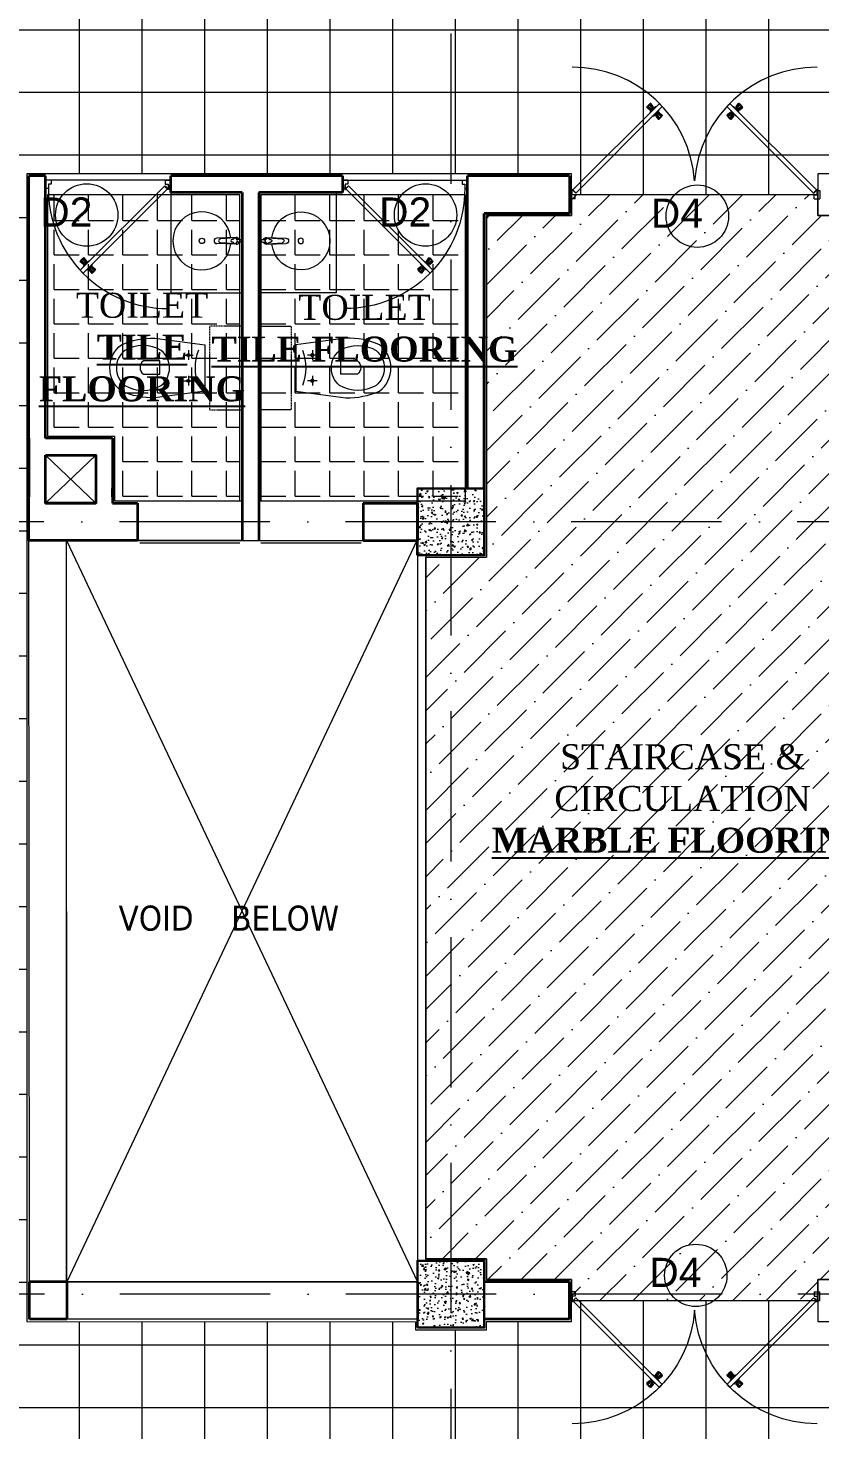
# Model space of a CAD drawing. Header units: inches. Extents: x 10755 to 33653, y -10992 to 10708.
# Drawn here: x 29349.1 to 29538.8, y -760.6 to -424.8 of the extents above; entities that cross this region are included whole.
import ezdxf

# ---------------------------------------------------------------- set-up
doc = ezdxf.new("R2010")
doc.units = ezdxf.units.IN
doc.header["$MEASUREMENT"] = 0
doc.linetypes.add('ACAD_ISO10W100', pattern=[18, 12, -3, 0, -3])
doc.linetypes.add('SA-WC-P$0$HIDDEN', pattern=[2.25, 1.5, -0.75])
for name, color, linetype, lineweight in [('centerline', 9, 'ACAD_ISO10W100', 5), ('col', 1, 'Continuous', 30), ('DIMINSION', 5, 'Continuous', 15), ('door', 15, 'Continuous', 18), ('hatch 2', 8, 'Continuous', 13), ('hatch room', 33, 'Continuous', 9), ('hatch- rcc', 252, 'Continuous', 5), ('hatch1', 9, 'Continuous', 5), ('L1 furnitures', 252, 'Continuous', 9), ('PLASTER', 50, 'Continuous', 9), ('PUERTAS', 7, 'Continuous', 0), ('railing', 33, 'Continuous', 15), ('sill line', 21, 'Continuous', 20), ('title text 1', 113, 'Continuous', 25), ('wall', 1, 'Continuous', 35)]:
    doc.layers.add(name, color=color, linetype=linetype, lineweight=lineweight)
doc.layers.add('text 100', color=4, linetype='Continuous')
doc.layers.get('DIMINSION').off()
doc.styles.add('Prajwal', font='stylu.ttf', dxfattribs={"height": 9})
doc.styles.get("Standard").update_dxf_attribs({"font": 'arial.ttf'})

# ---------------------------------------------------------------- blocks, each defined once
blk = doc.blocks.new('EWEWRTT')
at = {"layer": 'centerline', "ltscale": 3}
for p, q in [((176494.85, -3623.75), (176494.85, -4988.85)), ((176830.19, -4119.4), (176184.84, -4119.4)), ((176830.31, -4304.4), (176184.95, -4304.4))]:
    blk.add_line(p, q, dxfattribs=at)
blk = doc.blocks.new('ETERWEWE')
at = {"layer": 'hatch- rcc', "linetype": 'Continuous', "ltscale": 30}
h = blk.add_hatch(dxfattribs=at)
h.set_pattern_fill('AR-CONC', color=256, scale=0.5, style=0)
h.set_pattern_definition([(50, (0, 0), (3.586300913, -0.313760675), [0.375, -4.125]), (355, (0, 0), (-0.69375667, 3.76096067), [0.3, -3.3]), (100.4514445, (0.299, -0.026), (2.89254423, 3.447199955), [0.31870096, -3.50571056]), (46.1842, (0, 1), (5.33620665, -0.8275964), [0.5625, -6.1875]), (96.6356355, (0.4447, 0.931), (4.67330973, 4.870593), [0.47805171, -5.2585688]), (351.184164, (0, 1), (4.67330973, 4.870593), [0.45, -4.95]), (21, (0.5, 0.75), (2.98453526, -2.013094453), [0.375, -4.125]), (326, (0.5, 0.75), (1.21657666, 3.625750225), [0.3, -3.3]), (71.4514447, (0.7487, 0.5822), (4.20111188, 1.612655764), [0.31870095, -3.50571056]), (37.5, (0, 0), (0.060799277, 1.664469269), [0, -3.26, 0, -3.35, 0, -3.3125]), (7.5, (0, 0), (1.315347687, 1.97205856), [0, -1.91, 0, -3.185, 0, -1.2625]), (327.5, (-1.115, 0), (2.669112181, -0.112774359), [0, -1.25, 0, -3.9, 0, -5.175]), (317.5, (-1.615, 0), (2.915930847, 0.50052491), [0, -1.625, 0, -2.59, 0, -3.675])])
h.paths.add_polyline_path([(159423.23, -3794.58), (159439.23, -3794.58), (159439.23, -3778.58), (159423.23, -3778.58)])
at = {"layer": 'col', "linetype": 'Continuous', "ltscale": 30}
blk.add_lwpolyline([(159423.23, -3794.58), (159423.23, -3778.58), (159439.23, -3778.58), (159439.23, -3794.58), (159423.23, -3794.58)], dxfattribs=at)
blk = doc.blocks.new('wewerrr')
at = {"layer": 'DIMINSION', "linetype": 'Continuous'}
for p in [(17063.62, -332.81), (17063.62, -332.81), (17063.62, -517.81), (17063.62, -517.81)]:
    blk.add_blockref('ETERWEWE', p, dxfattribs=at)
blk = doc.blocks.new('AEYRRR')
at = {"layer": 'door', "color": 2}
for p, q in [((190590.62, 10549.99), (190611.32, 10570.69)), ((190612.02, 10569.98), (190611.32, 10570.69)), ((190627.5, 10569.98), (190628.2, 10570.69)), ((190648.9, 10549.99), (190628.2, 10570.69)), ((190612.02, 10569.98), (190591.28, 10549.24)), ((190608.56, 10570.15), (190608.54, 10570.16)), ((190611.49, 10567.22), (190611.5, 10567.21)), ((190627.5, 10569.98), (190648.25, 10549.24)), ((190628.04, 10567.22), (190628.03, 10567.21)), ((190630.97, 10570.15), (190630.98, 10570.16)), ((190589.76, 10549.88), (190589.76, 10547.83)), ((190590.38, 10549.88), (190589.76, 10549.88)), ((190591.13, 10547.83), (190589.76, 10547.83)), ((190590.38, 10549.13), (190590.38, 10549.92)), ((190590.45, 10549.13), (190590.38, 10549.13)), ((190590.45, 10549.13), (190590.45, 10549.89)), ((190590.45, 10548.86), (190590.45, 10549.13)), ((190591.13, 10548.86), (190590.45, 10548.86)), ((190591.11, 10549.4), (190590.57, 10549.94)), ((190591.16, 10549.45), (190590.6, 10550.01)), ((190591.16, 10549.45), (190591.11, 10549.4)), ((190591.28, 10549.24), (190591.11, 10549.4)), ((190591.13, 10547.83), (190591.13, 10548.86)), ((190648.25, 10549.24), (190648.42, 10549.4)), ((190648.37, 10549.45), (190648.93, 10550.01)), ((190648.37, 10549.45), (190648.42, 10549.4)), ((190648.4, 10547.83), (190648.4, 10548.86)), ((190648.4, 10548.86), (190649.08, 10548.86)), ((190648.4, 10547.83), (190649.76, 10547.83)), ((190648.42, 10549.4), (190648.96, 10549.94)), ((190649.08, 10549.13), (190649.08, 10549.89)), ((190649.08, 10548.86), (190649.08, 10549.13)), ((190649.08, 10549.13), (190649.15, 10549.13)), ((190649.15, 10549.13), (190649.15, 10549.92)), ((190649.15, 10549.88), (190649.76, 10549.88)), ((190649.76, 10549.88), (190649.76, 10547.83))]:
    blk.add_line(p, q, dxfattribs=at)
at = {"layer": 'door', "color": 8}
for p, q in [((190608.67, 10570.29), (190608.8, 10570.42)), ((190608.81, 10570.4), (190608.8, 10570.42)), ((190609.55, 10569.64), (190608.85, 10570.39)), ((190609.67, 10569.76), (190609, 10570.53)), ((190609.77, 10569.86), (190609.12, 10570.66)), ((190609.81, 10569.91), (190609.18, 10570.7)), ((190629.71, 10569.91), (190630.35, 10570.7)), ((190629.76, 10569.86), (190630.41, 10570.66)), ((190629.85, 10569.76), (190630.53, 10570.53)), ((190629.97, 10569.64), (190630.68, 10570.39)), ((190630.71, 10570.4), (190630.73, 10570.42)), ((190630.86, 10570.29), (190630.73, 10570.42)), ((190609.05, 10569.15), (190608.26, 10569.78)), ((190609.1, 10569.19), (190608.3, 10569.84)), ((190609.2, 10569.29), (190608.43, 10569.96)), ((190608.67, 10570.29), (190608.54, 10570.16)), ((190609.32, 10569.4), (190608.57, 10570.11)), ((190609.16, 10568.62), (190609.44, 10569.06)), ((190609.38, 10569.17), (190609.28, 10569.26)), ((190609.4, 10569.19), (190609.3, 10569.28)), ((190609.34, 10568.8), (190609.51, 10569.12)), ((190609.44, 10569.23), (190609.35, 10569.33)), ((190609.51, 10569.3), (190609.41, 10569.39)), ((190609.53, 10568.99), (190609.58, 10569.19)), ((190609.66, 10569.45), (190609.57, 10569.55)), ((190609.73, 10569.52), (190609.63, 10569.61)), ((190609.69, 10569.15), (190609.65, 10569.27)), ((190609.77, 10569.56), (190609.68, 10569.66)), ((190609.81, 10569.27), (190609.69, 10569.31)), ((190609.79, 10569.58), (190609.7, 10569.68)), ((190609.97, 10569.43), (190609.77, 10569.38)), ((190610.16, 10569.62), (190609.84, 10569.45)), ((190610.34, 10569.8), (190609.9, 10569.52)), ((190609.96, 10567.82), (190610.39, 10568.1)), ((190610.14, 10568), (190610.46, 10568.17)), ((190610.33, 10568.19), (190610.53, 10568.24)), ((190610.48, 10568.35), (190610.61, 10568.32)), ((190610.48, 10567.71), (190611.12, 10566.92)), ((190610.51, 10568.04), (190610.6, 10567.94)), ((190610.53, 10568.06), (190610.62, 10567.96)), ((190610.53, 10567.76), (190611.18, 10566.96)), ((190610.57, 10568.1), (190610.67, 10568.01)), ((190610.61, 10568.48), (190610.64, 10568.35)), ((190610.62, 10567.86), (190611.3, 10567.09)), ((190610.64, 10568.17), (190610.73, 10568.08)), ((190610.77, 10568.63), (190610.72, 10568.43)), ((190610.74, 10567.98), (190611.45, 10567.23)), ((190610.96, 10568.82), (190610.79, 10568.5)), ((190610.79, 10568.32), (190610.89, 10568.23)), ((190611.14, 10569), (190610.86, 10568.57)), ((190610.86, 10568.39), (190610.95, 10568.29)), ((190610.9, 10568.43), (190611, 10568.34)), ((190610.92, 10568.45), (190611.02, 10568.36)), ((190610.98, 10568.21), (190611.73, 10567.51)), ((190611.1, 10568.34), (190611.87, 10567.66)), ((190611.2, 10568.43), (190612, 10567.78)), ((190611.25, 10568.48), (190612.04, 10567.84)), ((190611.63, 10567.33), (190611.5, 10567.21)), ((190611.63, 10567.33), (190611.75, 10567.46)), ((190611.74, 10567.47), (190611.75, 10567.46)), ((190628.28, 10568.48), (190627.49, 10567.84)), ((190628.33, 10568.43), (190627.53, 10567.78)), ((190628.43, 10568.34), (190627.65, 10567.66)), ((190627.79, 10567.47), (190627.77, 10567.46)), ((190627.9, 10567.33), (190627.77, 10567.46)), ((190628.55, 10568.21), (190627.8, 10567.51)), ((190627.9, 10567.33), (190628.03, 10567.21)), ((190628.78, 10567.98), (190628.08, 10567.23)), ((190628.9, 10567.86), (190628.22, 10567.09)), ((190629, 10567.76), (190628.35, 10566.96)), ((190628.39, 10569), (190628.67, 10568.57)), ((190629.04, 10567.71), (190628.41, 10566.92)), ((190628.61, 10568.45), (190628.51, 10568.36)), ((190628.63, 10568.43), (190628.53, 10568.34)), ((190628.57, 10568.82), (190628.73, 10568.5)), ((190628.67, 10568.39), (190628.57, 10568.29)), ((190628.74, 10568.32), (190628.64, 10568.23)), ((190628.76, 10568.63), (190628.81, 10568.43)), ((190628.89, 10568.17), (190628.79, 10568.08)), ((190628.96, 10568.1), (190628.86, 10568.01)), ((190628.91, 10568.48), (190628.88, 10568.35)), ((190629, 10568.06), (190628.91, 10567.96)), ((190629.04, 10568.35), (190628.92, 10568.32)), ((190629.02, 10568.04), (190628.93, 10567.94)), ((190629.2, 10568.19), (190629, 10568.24)), ((190629.39, 10568), (190629.07, 10568.17)), ((190629.57, 10567.82), (190629.13, 10568.1)), ((190629.19, 10569.8), (190629.62, 10569.52)), ((190629.37, 10569.62), (190629.69, 10569.45)), ((190629.56, 10569.43), (190629.76, 10569.38)), ((190629.71, 10569.27), (190629.84, 10569.31)), ((190629.73, 10569.58), (190629.83, 10569.68)), ((190629.76, 10569.56), (190629.85, 10569.66)), ((190629.8, 10569.52), (190629.89, 10569.61)), ((190629.84, 10569.15), (190629.87, 10569.27)), ((190629.87, 10569.45), (190629.96, 10569.55)), ((190630, 10568.99), (190629.95, 10569.19)), ((190630.02, 10569.3), (190630.11, 10569.39)), ((190630.19, 10568.8), (190630.02, 10569.12)), ((190630.09, 10569.23), (190630.18, 10569.33)), ((190630.37, 10568.62), (190630.09, 10569.06)), ((190630.13, 10569.19), (190630.22, 10569.28)), ((190630.15, 10569.17), (190630.25, 10569.26)), ((190630.21, 10569.4), (190630.96, 10570.11)), ((190630.33, 10569.29), (190631.1, 10569.96)), ((190630.42, 10569.19), (190631.23, 10569.84)), ((190630.48, 10569.15), (190631.27, 10569.78)), ((190630.86, 10570.29), (190630.98, 10570.16))]:
    blk.add_line(p, q, dxfattribs=at)
at = {"layer": 'door', "color": 1}
for p, q in [((190609.06, 10570.65), (190608.69, 10570.27)), ((190609.14, 10570.68), (190608.71, 10570.25)), ((190609.09, 10570.63), (190609.06, 10570.65)), ((190609.8, 10569.98), (190609.24, 10570.67)), ((190629.72, 10569.98), (190630.29, 10570.67)), ((190630.39, 10570.68), (190630.82, 10570.25)), ((190630.44, 10570.63), (190630.46, 10570.65)), ((190630.46, 10570.65), (190630.84, 10570.27)), ((190608.28, 10569.82), (190608.71, 10570.25)), ((190608.98, 10569.16), (190608.29, 10569.72)), ((190608.31, 10569.9), (190608.69, 10570.27)), ((190608.33, 10569.87), (190608.31, 10569.9)), ((190609.07, 10569.16), (190609.44, 10569.52)), ((190609.09, 10568.56), (190609.35, 10568.96)), ((190609.09, 10568.46), (190609.09, 10568.46)), ((190609.17, 10569.25), (190609.17, 10569.25)), ((190609.27, 10569.25), (190609.49, 10569.47)), ((190609.37, 10569.16), (190609.27, 10569.26)), ((190609.35, 10568.96), (190609.35, 10568.96)), ((190609.36, 10569.15), (190609.59, 10569.37)), ((190609.36, 10569.06), (190609.36, 10569.05)), ((190609.8, 10569.89), (190609.44, 10569.52)), ((190609.71, 10569.69), (190609.49, 10569.47)), ((190609.81, 10569.6), (190609.59, 10569.37)), ((190609.8, 10569.59), (190609.7, 10569.69)), ((190609.71, 10569.79), (190609.71, 10569.79)), ((190609.8, 10567.76), (190609.8, 10567.75)), ((190609.9, 10569.6), (190609.91, 10569.6)), ((190609.9, 10567.75), (190610.3, 10568.01)), ((190610.4, 10569.87), (190610, 10569.61)), ((190610, 10569.61), (190610, 10569.61)), ((190610.3, 10568.01), (190610.3, 10568.02)), ((190610.4, 10568.02), (190610.39, 10568.02)), ((190610.49, 10568.02), (190610.71, 10568.25)), ((190610.5, 10569.87), (190610.5, 10569.87)), ((190610.5, 10567.73), (190610.86, 10568.1)), ((190610.5, 10568.03), (190610.59, 10567.94)), ((190610.5, 10567.64), (190611.06, 10566.95)), ((190610.59, 10567.93), (190610.81, 10568.15)), ((190610.59, 10567.83), (190610.59, 10567.83)), ((190610.94, 10568.47), (190610.71, 10568.25)), ((190611.03, 10568.37), (190610.81, 10568.15)), ((190611.23, 10568.46), (190610.86, 10568.1)), ((190610.93, 10568.46), (190611.02, 10568.37)), ((190610.95, 10568.66), (190610.94, 10568.66)), ((190610.94, 10568.56), (190610.94, 10568.57)), ((190611.21, 10569.06), (190610.95, 10568.66)), ((190611.13, 10568.37), (190611.13, 10568.37)), ((190611.16, 10566.94), (190611.59, 10567.37)), ((190611.2, 10569.16), (190611.21, 10569.16)), ((190611.21, 10566.99), (190611.24, 10566.97)), ((190611.24, 10566.97), (190611.61, 10567.35)), ((190611.32, 10568.46), (190612.01, 10567.9)), ((190612.02, 10567.8), (190611.59, 10567.37)), ((190611.99, 10567.72), (190611.61, 10567.35)), ((190611.97, 10567.75), (190611.99, 10567.72)), ((190627.51, 10567.8), (190627.94, 10567.37)), ((190628.21, 10568.46), (190627.52, 10567.9)), ((190627.56, 10567.75), (190627.54, 10567.72)), ((190627.54, 10567.72), (190627.91, 10567.35)), ((190628.29, 10566.97), (190627.91, 10567.35)), ((190628.37, 10566.94), (190627.94, 10567.37)), ((190628.32, 10566.99), (190628.29, 10566.97)), ((190628.3, 10568.46), (190628.66, 10568.1)), ((190628.32, 10569.16), (190628.32, 10569.16)), ((190628.32, 10569.06), (190628.58, 10568.66)), ((190628.4, 10568.37), (190628.4, 10568.37)), ((190629.03, 10567.64), (190628.47, 10566.95)), ((190628.6, 10568.46), (190628.5, 10568.37)), ((190628.5, 10568.37), (190628.72, 10568.15)), ((190628.58, 10568.66), (190628.58, 10568.66)), ((190628.58, 10568.56), (190628.59, 10568.57)), ((190628.59, 10568.47), (190628.81, 10568.25)), ((190629.03, 10567.73), (190628.66, 10568.1)), ((190628.94, 10567.93), (190628.72, 10568.15)), ((190629.04, 10568.02), (190628.81, 10568.25)), ((190629.03, 10568.03), (190628.93, 10567.94)), ((190628.93, 10567.83), (190628.94, 10567.83)), ((190629.02, 10569.87), (190629.03, 10569.87)), ((190629.13, 10569.87), (190629.52, 10569.61)), ((190629.13, 10568.02), (190629.13, 10568.02)), ((190629.23, 10568.01), (190629.23, 10568.02)), ((190629.63, 10567.75), (190629.23, 10568.01)), ((190629.52, 10569.61), (190629.53, 10569.61)), ((190629.63, 10569.6), (190629.62, 10569.6)), ((190629.72, 10569.6), (190629.94, 10569.37)), ((190629.73, 10567.76), (190629.72, 10567.75)), ((190629.73, 10569.89), (190630.09, 10569.52)), ((190629.73, 10569.59), (190629.82, 10569.69)), ((190629.82, 10569.79), (190629.82, 10569.79)), ((190629.82, 10569.69), (190630.04, 10569.47)), ((190630.17, 10569.15), (190629.94, 10569.37)), ((190630.26, 10569.25), (190630.04, 10569.47)), ((190630.45, 10569.16), (190630.09, 10569.52)), ((190630.16, 10569.16), (190630.25, 10569.26)), ((190630.17, 10569.06), (190630.17, 10569.05)), ((190630.18, 10568.96), (190630.17, 10568.96)), ((190630.44, 10568.56), (190630.18, 10568.96)), ((190630.36, 10569.25), (190630.36, 10569.25)), ((190630.43, 10568.46), (190630.44, 10568.46)), ((190630.55, 10569.16), (190631.24, 10569.72)), ((190631.25, 10569.82), (190630.82, 10570.25)), ((190631.22, 10569.9), (190630.84, 10570.27)), ((190631.19, 10569.87), (190631.22, 10569.9))]:
    blk.add_line(p, q, dxfattribs=at)
at = {"layer": 'door', "color": 2}
for centre, radius in [((190590.46, 10550.02), 0.133), ((190590.46, 10550.02), 0.0643), ((190649.06, 10550.02), 0.133), ((190649.06, 10550.02), 0.0643)]:
    blk.add_circle(centre, radius, dxfattribs=at)
at = {"layer": 'door', "color": 8}
for centre, start, end in [((190590.46, 10550.02), 4.2752, 90.0333), ((190649.06, 10550.02), 89.9667, 175.7248)]:
    blk.add_arc(centre, 29.38, start, end, dxfattribs=at)
at = {"layer": 'door', "color": 1}
for centre, start, end in [((190609.19, 10570.63), 38.9236, 135), ((190630.34, 10570.63), 45, 141.0764), ((190609.02, 10569.21), 231.0764, 315), ((190609.14, 10568.51), 135, 225), ((190609.22, 10569.3), 225, 315), ((190609.41, 10569.1), 135, 219.7428), ((190609.31, 10569.01), 315, 39.7428), ((190609.66, 10569.74), 315, 45), ((190609.75, 10569.94), 315, 38.9236), ((190609.85, 10567.8), 225, 315), ((190609.86, 10569.55), 50.2572, 135), ((190609.95, 10569.65), 230.2572, 315), ((190610.35, 10567.97), 50.2572, 135), ((190610.45, 10569.82), 45, 135), ((190610.44, 10568.07), 230.2572, 315), ((190610.55, 10567.69), 135, 218.9236), ((190610.64, 10567.88), 135, 225), ((190610.99, 10568.61), 135, 219.7428), ((190610.89, 10568.52), 315, 39.7428), ((190611.08, 10568.32), 45, 135), ((190611.16, 10569.11), 315, 45), ((190611.27, 10568.41), 51.0764, 135), ((190611.97, 10567.85), 315, 51.0764), ((190627.56, 10567.85), 128.9236, 225), ((190628.25, 10568.41), 45, 128.9236), ((190628.36, 10569.11), 135, 225), ((190628.45, 10568.32), 45, 135), ((190628.64, 10568.52), 140.2572, 225), ((190628.53, 10568.61), 320.2572, 45), ((190628.89, 10567.88), 315, 45), ((190629.08, 10569.82), 45, 135), ((190628.98, 10567.69), 321.0764, 45), ((190629.09, 10568.07), 225, 309.7428), ((190629.18, 10567.97), 45, 129.7428), ((190629.58, 10569.65), 225, 309.7428), ((190629.67, 10569.55), 45, 129.7428), ((190629.68, 10567.8), 225, 315), ((190629.78, 10569.94), 141.0764, 225), ((190629.87, 10569.74), 135, 225), ((190630.22, 10569.01), 140.2572, 225), ((190630.12, 10569.1), 320.2572, 45), ((190630.31, 10569.3), 225, 315), ((190630.39, 10568.51), 315, 45), ((190630.5, 10569.21), 225, 308.9236), ((190611.11, 10566.99), 218.9236, 315), ((190628.42, 10566.99), 225, 321.0764)]:
    blk.add_arc(centre, 0.0684, start, end, dxfattribs=at)
blk = doc.blocks.new('SA-WC-P')
for p, q in [((132.4, 53.1), (132.4, 117.4)), ((164.5, 85.3), (100.3, 85.3)), ((164.5, -85.2), (100.3, -85.2)), ((132.4, -117.4), (132.4, -53.1))]:
    blk.add_line(p, q)
at = {"linetype": 'SA-WC-P$0$HIDDEN', "ltscale": 0.1}
blk.add_lwpolyline([(-224, 277.7), (-224, -277.8), (-8, -277.8), (-8, 277.7)], close=True, dxfattribs=at)
blk.add_lwpolyline([(579.3, 153.6, -0.241084), (654.9, 0, -0.241953), (578.8, -154, -0.112908), (355.2, -198), (22.4, -154), (22.4, 154), (355.2, 198, -0.112605), (578.3, 154.2)], format="xyb")
for points in [[(556.3, -115.8, 0.234777), (610.9, 0, 0.234777), (556.3, 115.8, 0.279946), (313.5, 115.8, 0.234777), (258.9, 0, 0.234777), (313.5, -115.8, 0.279946)], [(432.4, 41), (322.4, 41), (322.4, -47), (432.4, -47, 0.5)]]:
    blk.add_lwpolyline(points, format="xyb", close=True)
for centre in [(132.4, 85.3), (132.4, -85.2)]:
    blk.add_circle(centre, 10.1)
for centre, radius, start, end in [((-236, -0.1), 324.4, 338.80398, 21.22145), ((576, 149.2), 5.5, 53.30244, 66.05626)]:
    blk.add_arc(centre, radius, start, end)
blk = doc.blocks.new('roundsinkwithtap')
for p, q in [((-25, 245), (-20, 102)), ((-22, 233), (-15, 130)), ((-10, 275), (-10, 252)), ((0, 285), (0, 285)), ((10, 275), (10, 252)), ((22, 233), (15, 130)), ((25, 245), (20, 102))]:
    blk.add_line(p, q)
for points in [[(-22, 233, -0.314496), (-9, 215, 0.366665)], [(22, 233, 0.314496), (9, 215, -0.366665)]]:
    blk.add_lwpolyline(points, format="xyb")
blk.add_circle((0, -8), 20)
for centre, radius, start, end in [((0, 245), 25, 113.5782, 180), ((0, 233), 21.6, 0, 180), ((0, 275), 10, 90, 180), ((0, 215), 9.29, 180, 0), ((0, 275), 10, 0, 90), ((0, 245), 25, 0, 66.4218), ((0, -8), 215, 96.3158, 83.6842), ((0, 131), 15, 185.6551, 354.3449), ((0, 102), 20, 180, 0)]:
    blk.add_arc(centre, radius, start, end)
blk = doc.blocks.new('2ft6in')
at = {"layer": 'PUERTAS', "color": 2}
for p, q in [((0.84, 2.1), (21.02, 22.28)), ((21.71, 21.6), (1.47, 1.37)), ((18.33, 21.76), (18.31, 21.77)), ((21.71, 21.6), (21.02, 22.28)), ((21.18, 18.9), (21.2, 18.89)), ((0, 2), (0, 0)), ((0.6, 2), (0, 2)), ((1.33, 0), (0, 0)), ((0.6, 1.26), (0.6, 2.04)), ((0.67, 1.26), (0.6, 1.26)), ((0.67, 1.26), (0.67, 2.01)), ((0.67, 1), (0.67, 1.26)), ((1.33, 1), (0.67, 1)), ((1.31, 1.53), (0.79, 2.06)), ((1.36, 1.58), (0.81, 2.12)), ((1.36, 1.58), (1.31, 1.53)), ((1.47, 1.37), (1.31, 1.53)), ((1.33, 0), (1.33, 1)), ((28.67, 0), (28.67, 1)), ((28.67, 1), (29.33, 1)), ((28.67, 0), (30, 0)), ((29.33, 1), (29.33, 2)), ((29.33, 2), (30, 2)), ((30, 0), (30, 2))]:
    blk.add_line(p, q, dxfattribs=at)
at = {"layer": 'PUERTAS', "color": 8}
for p, q in [((18.81, 20.78), (18.04, 21.4)), ((18.86, 20.83), (18.08, 21.46)), ((18.95, 20.92), (18.2, 21.58)), ((18.44, 21.9), (18.31, 21.77)), ((19.07, 21.03), (18.34, 21.72)), ((18.44, 21.9), (18.56, 22.02)), ((18.58, 22.01), (18.56, 22.02)), ((19.3, 21.26), (18.61, 22)), ((19.42, 21.38), (18.75, 22.14)), ((19.51, 21.48), (18.88, 22.26)), ((18.91, 20.27), (19.19, 20.69)), ((19.55, 21.53), (18.93, 22.3)), ((19.13, 20.8), (19.03, 20.9)), ((19.15, 20.82), (19.05, 20.92)), ((19.09, 20.44), (19.25, 20.76)), ((19.19, 20.87), (19.1, 20.96)), ((19.25, 20.93), (19.16, 21.02)), ((19.28, 20.63), (19.32, 20.83)), ((19.4, 21.08), (19.31, 21.17)), ((19.47, 21.15), (19.38, 21.24)), ((19.43, 20.78), (19.4, 20.9)), ((19.51, 21.19), (19.42, 21.28)), ((19.55, 20.91), (19.43, 20.94)), ((19.53, 21.21), (19.44, 21.3)), ((19.7, 21.06), (19.51, 21.01)), ((19.89, 21.24), (19.58, 21.08)), ((20.07, 21.42), (19.64, 21.15)), ((20.48, 20.28), (20.44, 20.08)), ((20.67, 20.47), (20.51, 20.15)), ((20.85, 20.64), (20.57, 20.22)), ((19.69, 19.49), (20.12, 19.76)), ((19.87, 19.67), (20.18, 19.83)), ((20.06, 19.85), (20.25, 19.9)), ((20.21, 20), (20.33, 19.97)), ((20.21, 19.38), (20.83, 18.61)), ((20.23, 19.7), (20.32, 19.61)), ((20.25, 19.72), (20.34, 19.63)), ((20.25, 19.43), (20.88, 18.65)), ((20.29, 19.76), (20.38, 19.67)), ((20.33, 20.13), (20.36, 20.01)), ((20.34, 19.53), (21, 18.77)), ((20.36, 19.83), (20.45, 19.74)), ((20.46, 19.64), (21.14, 18.91)), ((20.5, 19.98), (20.6, 19.89)), ((20.57, 20.04), (20.66, 19.95)), ((20.61, 20.09), (20.7, 19.99)), ((20.63, 20.11), (20.72, 20.01)), ((20.69, 19.87), (21.42, 19.19)), ((20.81, 19.99), (21.56, 19.33)), ((20.9, 20.08), (21.68, 19.45)), ((20.95, 20.13), (21.72, 19.51)), ((21.32, 19.01), (21.2, 18.89)), ((21.32, 19.01), (21.44, 19.14)), ((21.43, 19.15), (21.44, 19.14)), ((0, 0), (30, 0))]:
    blk.add_line(p, q, dxfattribs=at)
at = {"layer": 'PUERTAS', "color": 1}
for p, q in [((18.06, 21.44), (18.48, 21.86)), ((18.74, 20.79), (18.06, 21.34)), ((18.08, 21.51), (18.45, 21.88)), ((18.11, 21.49), (18.08, 21.51)), ((18.82, 22.25), (18.45, 21.88)), ((18.9, 22.28), (18.48, 21.86)), ((18.84, 22.23), (18.82, 22.25)), ((18.83, 20.8), (19.18, 21.15)), ((18.84, 20.21), (19.1, 20.6)), ((18.92, 20.89), (18.93, 20.88)), ((19.54, 21.59), (18.99, 22.27)), ((19.02, 20.88), (19.24, 21.1)), ((19.12, 20.8), (19.03, 20.89)), ((19.1, 20.7), (19.11, 20.69)), ((19.1, 20.6), (19.1, 20.6)), ((19.11, 20.79), (19.33, 21.01)), ((19.54, 21.5), (19.18, 21.15)), ((19.45, 21.31), (19.24, 21.1)), ((19.55, 21.22), (19.33, 21.01)), ((19.45, 21.41), (19.45, 21.41)), ((19.54, 21.22), (19.45, 21.31)), ((19.64, 21.23), (19.64, 21.23)), ((19.74, 21.24), (19.73, 21.23)), ((20.12, 21.49), (19.74, 21.24)), ((20.22, 21.48), (20.22, 21.49)), ((20.66, 20.31), (20.65, 20.31)), ((20.65, 20.21), (20.65, 20.22)), ((20.91, 20.7), (20.66, 20.31)), ((20.91, 20.8), (20.91, 20.79)), ((18.85, 20.11), (18.84, 20.12)), ((19.53, 19.43), (19.54, 19.42)), ((19.64, 19.42), (20.02, 19.67)), ((20.02, 19.67), (20.03, 19.68)), ((20.12, 19.68), (20.12, 19.68)), ((20.21, 19.69), (20.43, 19.9)), ((20.22, 19.41), (20.57, 19.76)), ((20.22, 19.69), (20.31, 19.6)), ((20.22, 19.32), (20.76, 18.64)), ((20.31, 19.6), (20.52, 19.81)), ((20.31, 19.5), (20.31, 19.5)), ((20.65, 20.12), (20.43, 19.9)), ((20.74, 20.03), (20.52, 19.81)), ((20.93, 20.11), (20.57, 19.76)), ((20.64, 20.11), (20.73, 20.02)), ((20.84, 20.02), (20.83, 20.03)), ((20.86, 18.63), (21.28, 19.05)), ((20.91, 18.68), (20.94, 18.66)), ((20.94, 18.66), (21.31, 19.03)), ((21.02, 20.12), (21.7, 19.57)), ((21.7, 19.47), (21.28, 19.05)), ((21.67, 19.4), (21.31, 19.03)), ((21.65, 19.42), (21.67, 19.4))]:
    blk.add_line(p, q, dxfattribs=at)
at = {"layer": 'PUERTAS', "color": 2}
for radius in [0.129, 0.0627]:
    blk.add_circle((0.68, 2.14), radius, dxfattribs=at)
at = {"layer": 'PUERTAS', "color": 8}
blk.add_arc((0.68, 2.14), 28.65, 359.7285, 90.0333, dxfattribs=at)
at = {"layer": 'PUERTAS', "color": 1}
for centre, start, end in [((18.78, 20.84), 231.0764, 315), ((18.89, 20.16), 135, 225), ((18.94, 22.23), 38.9236, 135), ((18.97, 20.93), 225, 315), ((19.16, 20.74), 135, 219.7428), ((19.06, 20.65), 315, 39.7428), ((19.4, 21.36), 315, 45), ((19.49, 21.55), 315, 38.9236), ((19.6, 21.18), 50.2572, 135), ((19.68, 21.28), 230.2572, 315), ((20.17, 21.44), 45, 135), ((20.7, 20.26), 135, 219.7428), ((20.6, 20.17), 315, 39.7428), ((20.87, 20.75), 315, 45), ((19.59, 19.47), 225, 315), ((20.07, 19.63), 50.2572, 135), ((20.16, 19.73), 230.2572, 315), ((20.27, 19.36), 135, 218.9236), ((20.35, 19.55), 135, 225), ((20.78, 19.98), 45, 135), ((20.82, 18.68), 218.9236, 315), ((20.98, 20.07), 51.0764, 135), ((21.65, 19.52), 315, 51.0764)]:
    blk.add_arc(centre, 0.0667, start, end, dxfattribs=at)
blk = doc.blocks.new('*U2416')
at = {"color": 3}
blk.add_blockref('2ft6in', (0, 0), dxfattribs=at)

msp = doc.modelspace()

# ---------------------------------------------------------------- hatches: boundary and pattern name
at = {"layer": 'hatch room'}
h = msp.add_hatch(dxfattribs=at)
h.set_pattern_fill('ANSI37', color=256, scale=120, angle=45, style=0)
h.set_pattern_definition([(90, (12291.465, -12125.23), (-15, 3e-15), []), (180, (12291.465, -12125.23), (-3e-15, -15), [])])
h.paths.add_polyline_path([(29479.25, -459.741), (29348.823, -459.741), (29348.823, -734.593), (29441.869, -734.718), (29441.869, -736.593), (29458.869, -736.593), (29458.869, -734.593), (29479.25, -734.593), (29479.25, -724.593), (29458.869, -724.593), (29458.869, -719.593), (29444.369, -719.593), (29444.369, -551.602), (29458.869, -551.595), (29458.869, -469.741), (29479.25, -469.741)], flags=16)
h.paths.add_polyline_path([(29458.869, -551.595), (29444.369, -551.602), (29444.369, -719.593), (29458.869, -719.593), (29458.869, -724.593), (29479.25, -724.593), (29479.25, -729.595), (29538.25, -729.595), (29538.25, -724.597), (29547.144, -724.597), (29547.144, -663.093), (29559.153, -663.093), (29559.145, -546.093), (29587.729, -546.093), (29587.729, -469.741), (29538.25, -469.741), (29538.25, -464.741), (29479.25, -464.741), (29479.25, -469.741), (29458.869, -469.741)], flags=16)
h.paths.add_polyline_path([(29458.869, -318.593), (29441.869, -318.593), (29441.869, -335.593), (29458.869, -335.593)], flags=16)
h.paths.add_polyline_path([(29458.869, -959.593), (29441.869, -959.593), (29441.869, -976.593), (29458.869, -976.593)], flags=16)
h.paths.add_polyline_path([(29458.869, -1151.593), (29441.869, -1151.593), (29441.869, -1168.593), (29458.869, -1168.593)], flags=16)
edge = h.paths.add_edge_path()
edge.add_line((29281.869, -1168.593), (29281.869, -1151.593))
edge.add_line((29281.869, -1151.593), (29274.869, -1151.593))
edge.add_line((29274.869, -1151.593), (29274.869, -995.593))
edge.add_line((29274.869, -995.593), (29293.869, -995.593))
edge.add_line((29293.869, -995.593), (29293.869, -961.593))
edge.add_line((29293.869, -961.593), (29281.869, -961.593))
edge.add_line((29281.869, -961.593), (29281.869, -959.593))
edge.add_line((29281.869, -959.593), (29274.869, -959.593))
edge.add_line((29274.869, -959.593), (29274.869, -736.593))
edge.add_line((29274.869, -736.593), (29281.869, -736.593))
edge.add_line((29281.869, -736.593), (29281.869, -719.593))
edge.add_line((29281.869, -719.593), (29274.869, -719.593))
edge.add_line((29274.869, -719.593), (29274.869, -551.593))
edge.add_line((29274.869, -551.593), (29281.869, -551.593))
edge.add_line((29281.869, -551.593), (29281.869, -534.593))
edge.add_line((29281.869, -534.593), (29274.869, -534.593))
edge.add_line((29274.869, -534.593), (29274.869, -335.593))
edge.add_line((29274.869, -335.593), (29281.869, -335.593))
edge.add_line((29281.869, -335.593), (29281.869, -318.593))
edge.add_line((29281.869, -318.593), (29274.869, -318.593))
edge.add_line((29274.869, -318.593), (29274.869, -185.593))
edge.add_line((29274.869, -185.593), (29281.871, -185.593))
edge.add_line((29281.871, -185.593), (29281.871, -175.593))
edge.add_line((29281.871, -175.593), (29293.869, -175.593))
edge.add_line((29293.869, -175.593), (29293.869, -148.593))
edge.add_line((29293.869, -148.593), (29274.869, -148.593))
edge.add_line((29274.869, -148.593), (29274.869, -118.593))
edge.add_line((29274.869, -118.593), (29446.869, -118.593))
edge.add_line((29446.869, -118.593), (29446.869, -168.593))
edge.add_line((29446.869, -168.593), (29441.871, -168.593))
edge.add_line((29441.871, -168.593), (29441.871, -185.593))
edge.add_line((29441.871, -185.593), (29458.871, -185.593))
edge.add_line((29458.871, -185.593), (29458.871, -178.593))
edge.add_line((29458.871, -178.593), (29666.816, -178.593))
edge.add_line((29666.816, -178.593), (29666.818, -185.593))
edge.add_line((29666.818, -185.593), (29673.796, -185.593))
edge.add_line((29673.796, -185.593), (29673.812, -318.593))
edge.add_line((29673.812, -318.593), (29666.816, -318.593))
edge.add_line((29666.816, -318.593), (29666.816, -335.593))
edge.add_line((29666.816, -335.593), (29673.822, -335.598))
edge.add_line((29673.822, -335.598), (29673.729, -459.741))
edge.add_line((29673.729, -459.741), (29538.25, -459.741))
edge.add_line((29538.25, -459.741), (29538.25, -469.741))
edge.add_line((29538.25, -469.741), (29587.729, -469.741))
edge.add_line((29587.729, -469.741), (29587.729, -546.093))
edge.add_line((29587.729, -546.093), (29559.145, -546.093))
edge.add_line((29559.145, -546.093), (29559.153, -663.093))
edge.add_line((29559.153, -663.093), (29547.144, -663.093))
edge.add_line((29547.144, -663.093), (29547.144, -724.597))
edge.add_line((29547.144, -724.597), (29538.25, -724.597))
edge.add_line((29538.25, -724.597), (29538.25, -734.597))
edge.add_line((29538.25, -734.597), (29601.918, -734.597))
edge.add_line((29601.918, -734.597), (29601.918, -762.593))
edge.add_line((29601.918, -762.593), (29673.75, -762.593))
edge.add_line((29673.75, -762.593), (29673.816, -959.593))
edge.add_line((29673.816, -959.593), (29666.816, -959.593))
edge.add_line((29666.816, -959.593), (29666.816, -976.593))
edge.add_line((29666.816, -976.593), (29673.814, -976.593))
edge.add_line((29673.814, -976.593), (29673.796, -1151.593))
edge.add_line((29673.796, -1151.593), (29666.816, -1151.593))
edge.add_line((29666.816, -1151.593), (29666.816, -1168.593))
edge.add_line((29666.816, -1168.593), (29673.816, -1168.593))
edge.add_line((29673.816, -1168.593), (29673.816, -1197.834))
edge.add_line((29673.816, -1197.834), (29657.816, -1197.834))
edge.add_line((29657.816, -1197.834), (29657.818, -1205.334))
edge.add_line((29657.818, -1205.334), (29634.818, -1205.334))
edge.add_line((29634.818, -1205.334), (29634.816, -1197.834))
edge.add_line((29634.816, -1197.834), (29624.816, -1197.834))
edge.add_line((29624.816, -1197.834), (29624.816, -1227.542))
edge.add_line((29624.816, -1227.542), (29323.869, -1227.542))
edge.add_line((29323.869, -1227.542), (29323.88, -1197.834))
edge.add_line((29323.88, -1197.834), (29313.88, -1197.834))
edge.add_line((29313.88, -1197.834), (29313.869, -1205.334))
edge.add_line((29313.869, -1205.334), (29290.869, -1205.334))
edge.add_line((29290.869, -1205.334), (29290.869, -1197.834))
edge.add_line((29290.869, -1197.834), (29274.871, -1197.834))
edge.add_line((29274.871, -1197.834), (29274.871, -1168.593))
edge.add_line((29274.871, -1168.593), (29281.871, -1168.593))
h = msp.add_hatch(dxfattribs=at)
h.set_pattern_fill('ANGLE', color=256, scale=30, style=0)
h.set_pattern_definition([(0, (15445.852, -12144.676), (0, 8.25), [6, -2.25]), (90, (15445.852, -12144.676), (-8.25, 5e-16), [6, -2.25])])
h.paths.add_polyline_path([(29399.869, -464.741), (29353.823, -464.741), (29353.823, -522.593), (29369.823, -522.593), (29369.823, -538.093), (29399.869, -538.093)])
h.paths.add_polyline_path([(29453.869, -464.741), (29404.869, -464.741), (29404.869, -538.093), (29453.869, -538.093)])
h = msp.add_hatch(dxfattribs=at)
h.set_pattern_fill('ANSI36', color=256, scale=45, style=0)
h.set_pattern_definition([(45, (15445.852, -12144.6764), (2.9831067, 10.938058), [14.0625, -2.8125, 0, -2.8125])])
h.paths.add_polyline_path([(29458.869, -551.595), (29444.369, -551.602), (29444.369, -719.593), (29458.869, -719.593), (29458.869, -724.593), (29479.251, -724.593), (29479.25, -729.595), (29538.25, -729.595), (29538.251, -724.597), (29547.144, -724.597), (29547.144, -663.093), (29559.153, -663.093), (29559.145, -546.093), (29587.729, -546.093), (29587.729, -469.741), (29538.251, -469.741), (29538.251, -464.741), (29479.251, -464.741), (29479.251, -469.741), (29458.869, -469.741)])

# ---------------------------------------------------------------- linework, layer by layer
at = {"layer": 'hatch 2', "ltscale": 30}
for centre in [(29363.177, -469.613), (29444.309, -469.613), (29509.393, -469.892), (29509.393, -469.892), (29509.022, -723.585)]:
    msp.add_circle(centre, 7.47, dxfattribs=at)
at = {"layer": 'hatch1', "linetype": 'Continuous', "ltscale": 30}
for p, q in [((29353.323, -527.093), (29365.323, -538.593)), ((29365.323, -527.093), (29353.323, -538.593)), ((29353.323, -527.093), (29365.323, -538.593)), ((29365.323, -527.093), (29353.323, -538.593)), ((29358.332, -547.593), (29442.369, -725.093)), ((29442.255, -547.593), (29358.446, -725.093))]:
    msp.add_line(p, q, dxfattribs=at)
at = {"layer": 'L1 furnitures', "color": 7, "linetype": 'Continuous', "ltscale": 30}
for p, q in [((29383.323, -464.241), (29383.323, -488.242)), ((29422.892, -464.241), (29422.892, -488.242)), ((29383.323, -488.242), (29400.369, -488.242)), ((29422.892, -488.242), (29404.369, -488.242))]:
    msp.add_line(p, q, dxfattribs=at)
at = {"layer": 'PLASTER'}
for points in [[(29673.822, -335.598), (29673.729, -459.741), (29538.25, -459.741), (29538.25, -469.741), (29587.729, -469.741), (29587.729, -546.093), (29559.145, -546.093), (29559.153, -663.093), (29547.144, -663.093), (29547.144, -724.597), (29538.25, -724.597), (29538.25, -734.597), (29601.918, -734.597), (29601.918, -762.593), (29673.75, -762.593), (29673.816, -959.593), (29666.816, -959.593), (29666.816, -976.593)], [(29458.869, -551.595), (29444.369, -551.602), (29444.369, -719.593), (29458.869, -719.593), (29458.869, -724.593), (29479.25, -724.593), (29479.25, -729.595), (29538.25, -729.595), (29538.25, -724.597), (29547.144, -724.597), (29547.144, -663.093), (29559.153, -663.093), (29559.145, -546.093), (29587.729, -546.093), (29587.729, -469.741), (29538.25, -469.741), (29538.25, -464.741), (29479.25, -464.741), (29479.25, -469.741), (29458.869, -469.741), (29458.869, -551.595)]]:
    msp.add_lwpolyline(points, dxfattribs=at)
for points in [[(29479.25, -459.741), (29348.823, -459.741), (29348.823, -734.593), (29441.869, -734.718), (29441.869, -736.593), (29458.869, -736.593), (29458.869, -734.593), (29479.25, -734.593), (29479.25, -724.593), (29458.869, -724.593), (29458.869, -719.593), (29444.369, -719.593), (29444.369, -551.602), (29458.869, -551.595), (29458.869, -469.741), (29479.25, -469.741)], [(29353.823, -464.741), (29353.823, -522.593), (29369.823, -522.593), (29369.823, -538.093), (29399.869, -538.093), (29399.869, -464.741)], [(29453.869, -464.741), (29404.869, -464.741), (29404.869, -538.093), (29453.869, -538.093)]]:
    msp.add_lwpolyline(points, close=True, dxfattribs=at)
at = {"layer": 'railing', "linetype": 'Continuous', "ltscale": 30}
for p, q in [((29442.369, -551.093), (29442.369, -720.093)), ((29444.369, -551.093), (29444.369, -720.093))]:
    msp.add_line(p, q, dxfattribs=at)
at = {"layer": 'sill line', "linetype": 'Continuous', "ltscale": 30}
for p, q in [((29375.369, -538.093), (29400.369, -538.093)), ((29404.369, -538.093), (29429.369, -538.093)), ((29349.439, -725.099), (29349.328, -547.599)), ((29358.449, -725.093), (29358.33, -547.593)), ((29400.369, -547.593), (29375.369, -547.593)), ((29375.869, -548.093), (29399.869, -548.093)), ((29404.869, -548.093), (29428.869, -548.093)), ((29358.449, -725.106), (29442.369, -725.093)), ((29442.369, -734.093), (29358.449, -734.106))]:
    msp.add_line(p, q, dxfattribs=at)
msp.add_lwpolyline([(29358.33, -547.593), (29442.369, -547.593), (29442.369, -725.093), (29358.33, -725.093)], close=True, dxfattribs=at)
at = {"layer": 'wall', "linetype": 'Continuous', "ltscale": 30}
for p, q in [((29353.323, -460.241), (29349.323, -460.241)), ((29349.323, -538.593), (29349.323, -460.241)), ((29353.323, -523.093), (29353.323, -460.241)), ((29424.392, -460.241), (29383.323, -460.241)), ((29383.323, -464.241), (29383.323, -460.241)), ((29424.392, -460.241), (29424.392, -464.241)), ((29478.75, -460.241), (29454.369, -460.241)), ((29454.369, -535.093), (29454.369, -460.241)), ((29478.75, -460.241), (29478.75, -469.241)), ((29478.75, -460.241), (29478.75, -469.241)), ((29400.369, -464.241), (29383.323, -464.241)), ((29400.369, -464.241), (29400.369, -538.593)), ((29424.392, -464.241), (29404.369, -464.241)), ((29404.369, -464.241), (29404.369, -538.593)), ((29478.75, -469.241), (29458.369, -469.241)), ((29458.369, -535.093), (29458.369, -469.241)), ((29349.323, -523.093), (29349.323, -537.093)), ((29349.323, -523.093), (29349.323, -537.093)), ((29369.323, -523.093), (29353.323, -523.093)), ((29369.323, -523.093), (29353.323, -523.093)), ((29369.323, -523.093), (29369.323, -538.593)), ((29369.323, -523.093), (29369.323, -538.593)), ((29353.323, -538.593), (29353.323, -527.093)), ((29353.323, -538.593), (29353.323, -527.093)), ((29353.323, -527.093), (29365.323, -527.093)), ((29353.323, -538.593), (29353.323, -527.093)), ((29353.323, -538.593), (29353.323, -527.093)), ((29353.323, -527.093), (29365.323, -527.093)), ((29365.323, -527.093), (29365.323, -538.593)), ((29365.323, -527.093), (29365.323, -538.593)), ((29369.323, -537.093), (29369.323, -535.093)), ((29369.323, -537.093), (29369.323, -535.093)), ((29349.328, -547.593), (29349.323, -538.593)), ((29349.332, -538.593), (29349.323, -538.593)), ((29353.323, -538.593), (29365.323, -538.593)), ((29353.323, -538.593), (29365.323, -538.593)), ((29369.323, -538.593), (29375.369, -538.593)), ((29375.369, -538.593), (29375.369, -547.593)), ((29400.369, -538.593), (29400.369, -547.593)), ((29404.369, -538.593), (29404.369, -547.593)), ((29429.369, -538.593), (29442.369, -538.593)), ((29429.369, -538.593), (29429.369, -547.593)), ((29432.369, -538.593), (29442.369, -538.593)), ((29442.369, -547.593), (29442.363, -538.588)), ((29442.373, -538.588), (29442.363, -538.588)), ((29442.369, -538.593), (29442.369, -538.593)), ((29442.369, -538.593), (29442.369, -547.593)), ((29442.369, -538.593), (29442.369, -538.593)), ((29442.369, -538.593), (29442.369, -547.593)), ((29442.369, -538.593), (29442.369, -538.593)), ((29442.369, -538.593), (29442.369, -547.593)), ((29375.369, -547.593), (29349.328, -547.593)), ((29429.369, -547.593), (29442.369, -547.593)), ((29429.369, -547.593), (29442.369, -547.593)), ((29442.369, -551.093), (29442.367, -547.593)), ((29358.446, -725.093), (29349.439, -725.099)), ((29349.445, -734.093), (29349.439, -725.099)), ((29358.449, -725.106), (29358.449, -725.093)), ((29358.449, -725.106), (29358.449, -734.106)), ((29442.369, -725.093), (29442.369, -725.093)), ((29442.369, -725.093), (29442.369, -734.093)), ((29478.75, -725.093), (29458.369, -725.093)), ((29478.75, -725.093), (29458.369, -725.093)), ((29478.75, -734.093), (29478.75, -725.093)), ((29358.449, -734.106), (29349.445, -734.093)), ((29442.369, -734.093), (29442.369, -734.093)), ((29478.75, -734.093), (29458.369, -734.093))]:
    msp.add_line(p, q, dxfattribs=at)
msp.add_lwpolyline([(29353.323, -527.093), (29365.323, -527.093), (29365.323, -538.593), (29353.323, -538.593)], close=True, dxfattribs=at)

# ---------------------------------------------------------------- block references
at = {"layer": 'DIMINSION', "linetype": 'Continuous'}
msp.add_blockref('ETERWEWE', (-129980.862, 3243.489), dxfattribs=at)
at = {"layer": 'door', "color": 7, "extrusion": (0, 0, -1), "xscale": -1, "zscale": -1, "rotation": 180}
msp.add_blockref('*U2416', (-29383.323, -461.243), dxfattribs=at)
at = {"layer": 'door', "color": 7, "extrusion": (0, 0, -1), "zscale": -1, "rotation": 180}
msp.add_blockref('*U2416', (-29424.369, -461.243), dxfattribs=at)
at = {"layer": 'L1 furnitures', "color": 7, "linetype": 'Continuous', "ltscale": 30, "extrusion": (0, 0, -1)}
for name, p, xscale, yscale, zscale, rotation in [('roundsinkwithtap', (-29391.009, -475.802), -0.03239999996731192, 0.03239999999459542, -0.03239999996731192, 90.00001646939904), ('roundsinkwithtap', (-29414.177, -475.801), 0.03239999996731192, 0.03239999996731192, -0.03240000000002358, 269.999983530601), ('SA-WC-P', (-29392.303, -506.242), -0.03600000002188608, 0.03599999999278225, -0.03600000002188608, 180), ('SA-WC-P', (-29412.435, -506.242), 0.03600000002188608, 0.03600000002188608, -0.0360000000000262, 180)]:
    msp.add_blockref(name, p, dxfattribs=dict(at, xscale=xscale, yscale=yscale, zscale=zscale, rotation=rotation))
at = {"layer": 'wall', "linetype": 'Continuous', "ltscale": 30}
msp.add_blockref('EWEWRTT', (-147044.48, 3576.303), dxfattribs=at)
at = {"layer": 'wall', "linetype": 'Continuous'}
msp.add_blockref('wewerrr', (-147044.48, 3576.303), dxfattribs=at)
at = {"layer": 'wall'}
msp.add_blockref('AEYRRR', (-161111.013, -11013.601), dxfattribs=at)
msp.add_blockref('AEYRRR', (-161111.013, -11013.601), dxfattribs=at)
at = {"layer": 'wall', "xscale": -1, "rotation": 180}
msp.add_blockref('AEYRRR', (-161111.013, 9820.292), dxfattribs=at)

# ---------------------------------------------------------------- texts
at = {"layer": 'text 100', "char_height": 6, "attachment_point": 2}
for s, insert, width in [('\\A1;\\pxqc;{\\fTimes New Roman|b0|i0|c0|p18;TOILET^J\\fTimes New Roman|b1|i0|c0|p18;\\LTILE FLOORING}', (29376.417, -488.23), 64.29519), ('\\A1;\\pxqc;{\\fTimes New Roman|b0|i0|c0|p18;TOILET^J\\fTimes New Roman|b1|i0|c0|p18;\\LTILE FLOORING}', (29429.691, -488.719), 69.24515), ('\\A1;\\pxqc;{\\fTimes New Roman|b0|i0|c0|p18;STAIRCASE & CIRCULATION\\P\\pq*;\\fTimes New Roman|b1|i0|c0|p18;\\LMARBLE FLOORING}', (29505.852, -596.352), 110.08563)]:
    msp.add_mtext(s, dxfattribs=dict(at, insert=insert, width=width))
at = {"layer": 'title text 1', "char_height": 7, "width": 6.48014975013211e-13, "attachment_point": 1, "rotation": 359.95632, "style": 'Prajwal'}
for s, insert in [('\\pi-5.632;{\\fArial|b0|i0|c0|p34;D2}', (29357.672, -465.397)), ('\\pi-5.632;{\\fArial|b0|i0|c0|p34;D2}', (29438.805, -465.397)), ('\\pi-5.632;{\\fArial|b0|i0|c0|p34;D4}', (29503.889, -465.676)), ('\\pi-5.632;{\\fArial|b0|i0|c0|p34;D4}', (29503.889, -465.676)), ('\\pi-5.632;{\\fArial|b0|i0|c0|p34;D4}', (29503.517, -719.369))]:
    msp.add_mtext(s, dxfattribs=dict(at, insert=insert))
at = {"layer": 'title text 1', "color": 7, "insert": (29375.771, -641.127), "char_height": 6, "width": 78.30615, "attachment_point": 7, "style": 'Prajwal'}
msp.add_mtext('\\pi-4.964;{\\fTahoma|b0|i0|c0|p34;VOID    BELOW}', dxfattribs=at)

doc.saveas('drawing.dxf')
